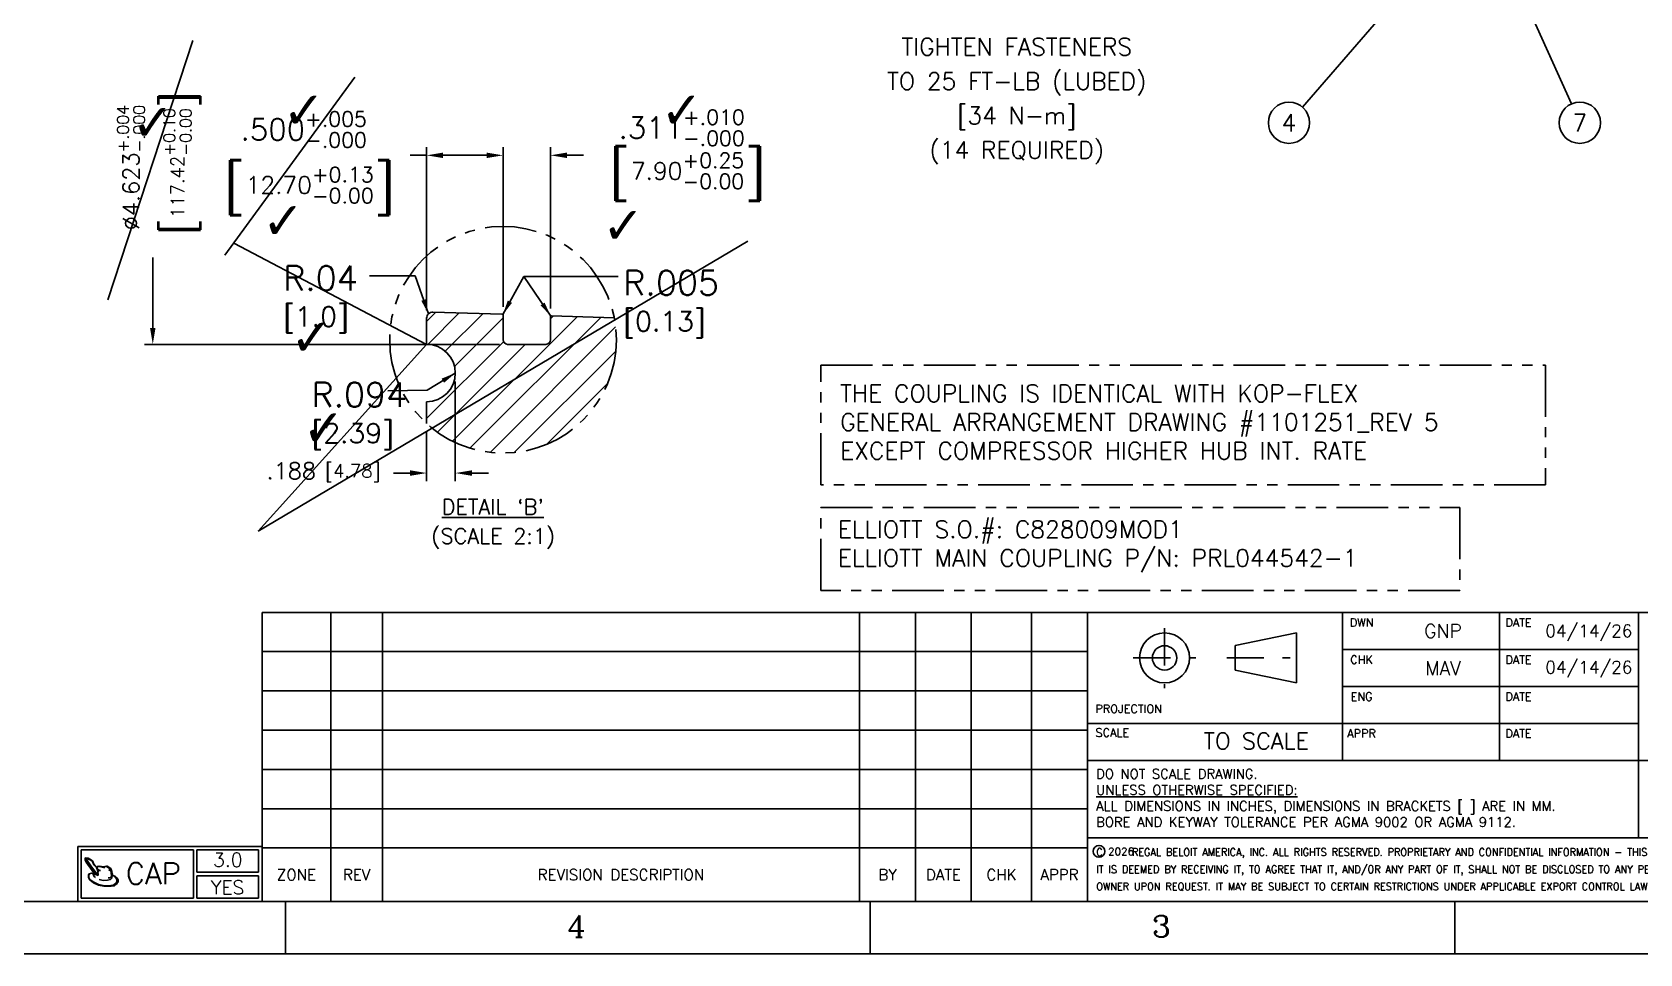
# Model space of a CAD drawing. Header units: inches. Extents: x 0 to 61.2, y 0 to 39.6.
# Drawn here: x 27.29 to 48.32, y 0 to 12.06 of the extents above; entities that cross this region are included whole.
import ezdxf
from ezdxf.enums import TextEntityAlignment as Align

# ---------------------------------------------------------------- set-up
doc = ezdxf.new("R2010")
doc.units = ezdxf.units.IN
doc.header["$LTSCALE"] = 0.54
doc.header["$MEASUREMENT"] = 0
doc.linetypes.add('DASHDOT', pattern=[1, 0.5, -0.25, 0, -0.25])
doc.linetypes.add('PHANTOM', pattern=[2.5, 1.25, -0.25, 0.25, -0.25, 0.25, -0.25])
for name, color, linetype in [('BORDER', 5, 'Continuous'), ('DIM', 1, 'Continuous'), ('DIM_QC_PASS', 3, 'Continuous'), ('OBJ', 2, 'Continuous'), ('PHAN', 30, 'PHANTOM'), ('TEXT', 2, 'Continuous'), ('XHATCH', 3, 'Continuous')]:
    doc.layers.add(name, color=color, linetype=linetype)
doc.styles.add('ROMANC', font='romanc', dxfattribs={"height": 0.1563})
doc.styles.add('ROMANS', font='romans')
doc.styles.get("Standard").update_dxf_attribs({"font": 'romans.shx'})
doc.dimstyles.get("Standard").update_dxf_attribs({"dimtxt": 0.156, "dimasz": 0.156, "dimexe": 0.0625, "dimexo": 0.0625, "dimgap": 0.09, "dimtad": 0, "dimdec": 3, "dimzin": 4, "dimdsep": 46, "dimtxsty": 'ROMANS', "dimcen": 0, "dimclrd": 1, "dimclre": 1, "dimclrt": 2, "dimazin": 1, "dimtfac": 0.8, "dimtdec": 3, "dimtofl": 0, "dimtmove": 0, "dimatfit": 3, "dimfxl": 1, "dimtolj": 1, "dimtzin": 4, "dimlwd": -1, "dimlwe": -1, "dimarcsym": 0})
doc.dimstyles.new('Standard$0', dxfattribs={"dimtxt": 0.156, "dimasz": 0.156, "dimexe": 0.0625, "dimexo": 0.0625, "dimgap": 0.09, "dimtad": 0, "dimdec": 3, "dimzin": 4, "dimdsep": 46, "dimtxsty": 'ROMANS', "dimcen": 0, "dimclrd": 1, "dimclre": 1, "dimclrt": 2, "dimazin": 1, "dimtfac": 0.8, "dimtdec": 3, "dimtofl": 0, "dimtmove": 0, "dimatfit": 3, "dimfxl": 1, "dimtolj": 1, "dimtzin": 4, "dimlwd": -1, "dimlwe": -1, "dimarcsym": 0})
pattern_1 = [(45, (-3.4163733, -2.86814895), (-0.00063393222, 0.00063393222), [])]
pattern_2 = [(45, (0, -0.6181738), (-0.0006339322, 0.0006339322), [])]

# ---------------------------------------------------------------- blocks, each defined once
blk = doc.blocks.new('KF')
at = {"layer": 'BORDER', "color": 5, "linetype": 'Continuous', "extrusion": (0, 1, 0)}
for p, q in [((16.83, 2.482), (30.558, 2.482)), ((16.83, 0.38), (16.83, 2.482)), ((17.33, 0.38), (17.33, 2.482)), ((17.705, 0.38), (17.705, 2.482)), ((21.174, 0.38), (21.174, 2.482)), ((21.58, 0.38), (21.58, 2.482)), ((21.986, 0.38), (21.986, 2.482)), ((22.424, 0.38), (22.424, 2.482)), ((22.83, 0.38), (22.83, 2.482)), ((24.684, 2.482), (24.684, 1.405)), ((25.825, 2.482), (25.825, 1.405)), ((26.835, 2.482), (26.835, 0.844)), ((16.83, 2.197), (22.83, 2.197)), ((16.83, 1.911), (22.83, 1.911)), ((16.83, 1.626), (22.83, 1.626)), ((16.83, 1.341), (22.83, 1.341)), ((16.83, 1.055), (22.83, 1.055)), ((16.83, 0.77), (22.83, 0.77)), ((17, 0), (17, 0.38)), ((21.25, 0), (21.25, 0.38)), ((25.5, 0), (25.5, 0.38)), ((34, 0), (0, 0))]:
    blk.add_line(p, q, dxfattribs=at)
at = {"layer": 'BORDER', "color": 4, "linetype": 'DASHDOT', "extrusion": (0, 1, 0)}
for p, q in [((23.391, 2.366), (23.391, 1.932)), ((23.163, 2.151), (23.619, 2.151)), ((23.843, 2.151), (24.422, 2.151))]:
    blk.add_line(p, q, dxfattribs=at)
at = {"layer": 'BORDER', "color": 4, "linetype": 'Continuous', "extrusion": (0, 1, 0)}
for p, q in [((23.903, 2.24), (24.351, 2.333)), ((23.903, 2.063), (23.903, 2.24)), ((24.351, 1.969), (24.351, 2.333)), ((23.903, 2.063), (24.351, 1.969))]:
    blk.add_line(p, q, dxfattribs=at)
at = {"layer": 'BORDER', "color": 5}
for p, q in [((24.684, 2.212), (26.835, 2.212)), ((25.825, 1.942), (24.684, 1.942)), ((25.825, 1.942), (26.835, 1.942)), ((22.83, 1.675), (24.684, 1.675)), ((26.835, 1.675), (24.684, 1.675)), ((26.835, 1.405), (22.83, 1.405)), ((26.835, 1.405), (28.383, 1.405))]:
    blk.add_line(p, q, dxfattribs=at)
at = {"layer": 'BORDER', "color": 5, "linetype": 'Continuous'}
blk.add_line((22.83, 0.844), (29.71, 0.844), dxfattribs=at)
at = {"layer": 'BORDER'}
blk.add_line((0.38, 0.38), (33.62, 0.38), dxfattribs=at)
at = {"layer": 'BORDER', "color": 4, "linetype": 'Continuous'}
for centre, radius in [((23.391, 2.151), 0.182), ((23.391, 2.151), 0.0885), ((22.914, 0.745), 0.0427)]:
    blk.add_circle(centre, radius, dxfattribs=at)
at = {"color": 2, "style": 'ROMANS'}
blk.add_attdef('CUSTOMER', text='', height=0.225, dxfattribs=at).set_placement((28.347, 3.948), align=Align.MIDDLE_LEFT)
for tag, height, p in [('SCALE', 0.12, (24.058, 1.547)), ('CPLG', 0.156, (31.665, 1.5)), ('DWG_NO', 0.225, (31.392, 1.063))]:
    blk.add_attdef(tag, text='', height=height, dxfattribs=at).set_placement(p, align=Align.MIDDLE)
for tag, height, p in [('R', 0.125, (33.34, 1.011)), ('PG', 0.1, (32.66, 0.988)), ('OF', 0.1, (32.979, 0.988))]:
    blk.add_attdef(tag, text='', height=height, dxfattribs=at).set_placement(p, align=Align.MIDDLE_CENTER)
blk.add_attdef('COPY_YEAR', (22.98, 0.716), '', height=0.055, dxfattribs=at)
at = {"layer": 'BORDER', "color": 4, "style": 'ROMANS'}
for s, p in [('DWN', (24.823, 2.378)), ('DATE', (25.964, 2.378)), ('CHK', (24.823, 2.108)), ('DATE', (25.964, 2.108)), ('ENG', (24.823, 1.84)), ('DATE', (25.964, 1.84)), ('APPR', (24.823, 1.572)), ('DATE', (25.964, 1.572))]:
    blk.add_text(s, height=0.06, dxfattribs=at).set_placement(p, align=Align.CENTER)
for s, p in [('PROJECTION', (22.888, 1.751)), ('SCALE', (22.889, 1.578))]:
    blk.add_text(s, height=0.06, dxfattribs=at).set_placement(p)
at = {"layer": 'BORDER', "color": 4, "linetype": 'Continuous', "style": 'ROMANS'}
for s, p in [('ZONE', (17.08, 0.575)), ('REV', (17.517, 0.575)), ('REVISION DESCRIPTION', (19.439, 0.575)), ('BY', (21.377, 0.575)), ('DATE', (21.783, 0.575)), ('CHK', (22.205, 0.575)), ('APPR', (22.627, 0.575))]:
    blk.add_text(s, height=0.08, dxfattribs=at).set_placement(p, align=Align.MIDDLE_CENTER)
at = {"layer": 'BORDER', "color": 2, "linetype": 'Continuous', "style": 'ROMANC'}
for s, p in [('4', (19.05, 0.122)), ('3', (23.3, 0.122))]:
    blk.add_text(s, height=0.156, dxfattribs=at).set_placement(p)
at = {"layer": 'BORDER', "color": 4, "insert": (22.894, 1.343), "char_height": 0.07, "width": 4.72474, "attachment_point": 1, "style": 'ROMANS'}
blk.add_mtext('DO NOT SCALE DRAWING. \\P{\\LUNLESS OTHERWISE SPECIFIED:\\P}ALL DIMENSIONS IN INCHES, DIMENSIONS IN BRACKETS [ ] ARE IN MM.\\PBORE AND KEYWAY TOLERANCE PER AGMA 9002 OR AGMA 9112.', dxfattribs=at)
at = {"layer": 'BORDER', "insert": (22.894, 0.612), "char_height": 0.055, "width": 10.44882, "attachment_point": 4, "line_spacing_factor": 1.3636, "style": 'ROMANS'}
blk.add_mtext('{\\W0.94;\\C4;C      REGAL BELOIT AMERICA, INC. ALL RIGHTS RESERVED. PROPRIETARY AND CONFIDENTIAL INFORMATION - THIS DOCUMENT IS THE PROPERTY OF REGAL BELOIT AMERICA, INC. (\\fArial|b0|i0|c0|p34;“\\Fromans|c0;OWNER\\fArial|b0|i0|c0|p34;”\\Fromans|c0;) AND CONTAINS OWNER\\fArial|b0|i0|c0|p34;’\\Fromans|c0;S PROPRIETARY INFORMATION. ANY PERSON, CORPORATION, OR OTHER FIRM RECEIVING IT IS DEEMED BY RECEIVING IT, TO AGREE THAT IT, AND/OR ANY PART OF IT, SHALL NOT BE DISCLOSED TO ANY PERSON, CORPORATION OR OTHER ENTITY, DUPLICATED, AND/OR USED, EXCEPT AS EXPRESSLY APPROVED IN WRITING IN ADVANCE BY OWNER. THIS DOCUMENT SHALL BE RETURNED TO OWNER UPON REQUEST. IT MAY BE SUBJECT TO CERTAIN RESTRICTIONS UNDER APPLICABLE EXPORT CONTROL LAWS AND REGULATIONS. }', dxfattribs=at)
at = {"layer": 'BORDER', "style": 'ROMANS', "flags": 1}
for tag, p in [('REMARK', (34.127, 2.157)), ('DRVN_EQP', (34.127, 1.722)), ('DRVN_BR', (34.126, 1.266)), ('FEA1', (34.126, 1.061)), ('FEA2', (34.125, 0.875)), ('CP', (34.125, 0.7))]:
    blk.add_attdef(tag, p, '', height=0.1, dxfattribs=at)
for tag, p in [('DRV_EQP', (34.129, 1.973)), ('DRV_BR', (34.127, 1.517))]:
    blk.add_attdef(tag, text='', height=0.1, dxfattribs=at).set_placement(p, align=Align.MIDDLE_LEFT)
blk = doc.blocks.new('CAP')
at = {"layer": 'OBJ'}
h = blk.add_hatch(dxfattribs=at)
h.set_pattern_fill('ANSI31', color=5, scale=0.007172, style=0)
h.set_pattern_definition(pattern_2)
h.paths.add_polyline_path([(0.118, 0.272), (0.11, 0.29), (0.11, 0.288), (0.118, 0.268), (0.129, 0.254), (0.136, 0.247), (0.142, 0.252), (0.141, 0.253), (0.137, 0.249), (0.129, 0.257)])
h = blk.add_hatch(dxfattribs=at)
h.set_pattern_fill('ANSI31', color=5, scale=0.007172, style=0)
h.set_pattern_definition(pattern_1)
h.paths.add_polyline_path([(0.138, 0.249), (0.136, 0.247), (0.149, 0.217)])
h = blk.add_hatch(dxfattribs=at)
h.set_pattern_fill('ANSI31', color=1, scale=0.007172, style=0)
h.set_pattern_definition(pattern_2)
h.paths.add_polyline_path([(0.213, 0.258), (0.189, 0.254), (0.191, 0.252), (0.208, 0.255), (0.235, 0.238), (0.242, 0.217), (0.244, 0.204), (0.249, 0.187), (0.255, 0.186), (0.251, 0.204), (0.248, 0.218), (0.241, 0.24)])
h.paths.add_polyline_path([(0.191, 0.252), (0.189, 0.254), (0.185, 0.253), (0.17, 0.255), (0.166, 0.252), (0.182, 0.25)])
h.paths.add_polyline_path([(0.17, 0.255), (0.159, 0.257), (0.144, 0.255), (0.141, 0.253), (0.142, 0.252), (0.143, 0.253), (0.157, 0.254), (0.166, 0.252)])
h = blk.add_hatch(dxfattribs=at)
h.set_pattern_fill('ANSI31', color=1, scale=0.007172, style=0)
h.set_pattern_definition(pattern_1)
h.paths.add_polyline_path([(0.151, 0.225), (0.165, 0.225), (0.156, 0.227), (0.142, 0.237), (0.145, 0.228)])
h = blk.add_hatch(dxfattribs=at)
h.set_pattern_fill('ANSI31', color=1, scale=0.007172, style=0)
h.set_pattern_definition(pattern_1)
h.paths.add_polyline_path([(0.232, 0.24), (0.228, 0.242), (0.23, 0.231), (0.228, 0.223), (0.232, 0.231)])
h = blk.add_hatch(dxfattribs=at)
h.set_pattern_fill('ANSI31', color=1, scale=0.007172, style=0)
h.set_pattern_definition(pattern_1)
h.paths.add_polyline_path([(0.089, 0.161), (0.08, 0.176), (0.08, 0.195), (0.086, 0.201), (0.096, 0.205), (0.11, 0.207), (0.118, 0.209), (0.118, 0.209), (0.109, 0.207), (0.094, 0.205), (0.084, 0.201), (0.078, 0.194), (0.078, 0.174), (0.087, 0.159), (0.115, 0.137), (0.152, 0.12), (0.189, 0.112), (0.239, 0.111), (0.266, 0.115), (0.285, 0.131), (0.293, 0.141), (0.293, 0.159), (0.285, 0.172), (0.272, 0.185), (0.265, 0.185), (0.276, 0.173), (0.284, 0.161), (0.284, 0.144), (0.276, 0.134), (0.259, 0.12), (0.233, 0.115), (0.186, 0.117), (0.15, 0.124), (0.116, 0.14)])
h = blk.add_hatch(dxfattribs=at)
h.set_pattern_fill('ANSI31', color=5, scale=0.007172, style=0)
h.set_pattern_definition(pattern_1)
h.paths.add_polyline_path([(0.118, 0.209), (0.116, 0.209), (0.131, 0.197)])
at = {"layer": 'BORDER'}
for p, q in [((0, 0.4), (1.34, 0.4)), ((0, 0.4), (0, 0)), ((0.025, 0.375), (0.025, 0.025)), ((0.025, 0.375), (0.842, 0.375)), ((0.842, 0.375), (0.842, 0.025)), ((0.867, 0.375), (0.867, 0.213)), ((0.867, 0.375), (1.315, 0.375)), ((1.315, 0.375), (1.315, 0.213)), ((1.34, 0.4), (1.34, 0)), ((1.315, 0.213), (0.867, 0.213)), ((1.315, 0.187), (0.867, 0.187)), ((0.867, 0.187), (0.867, 0.025)), ((1.315, 0.187), (1.315, 0.025)), ((0, 0), (1.34, 0)), ((0.025, 0.025), (0.842, 0.025)), ((0.867, 0.025), (1.315, 0.025))]:
    blk.add_line(p, q, dxfattribs=at)
at = {"layer": 'OBJ', "color": 5}
for p, q in [((0.054, 0.318), (0.075, 0.315)), ((0.054, 0.307), (0.054, 0.318)), ((0.054, 0.301), (0.054, 0.307)), ((0.059, 0.291), (0.054, 0.301)), ((0.058, 0.312), (0.099, 0.252)), ((0.058, 0.312), (0.078, 0.309)), ((0.058, 0.302), (0.058, 0.312)), ((0.058, 0.296), (0.058, 0.302)), ((0.062, 0.286), (0.058, 0.296)), ((0.118, 0.209), (0.059, 0.291)), ((0.118, 0.209), (0.062, 0.286)), ((0.075, 0.315), (0.094, 0.306)), ((0.078, 0.309), (0.096, 0.301)), ((0.094, 0.306), (0.107, 0.297)), ((0.096, 0.301), (0.108, 0.292)), ((0.099, 0.252), (0.149, 0.189)), ((0.107, 0.297), (0.118, 0.272)), ((0.108, 0.292), (0.118, 0.268)), ((0.118, 0.272), (0.129, 0.257)), ((0.118, 0.268), (0.129, 0.254)), ((0.129, 0.257), (0.137, 0.249)), ((0.129, 0.254), (0.136, 0.247)), ((0.136, 0.247), (0.149, 0.217)), ((0.149, 0.217), (0.138, 0.249)), ((0.131, 0.197), (0.116, 0.209)), ((0.118, 0.209), (0.131, 0.197)), ((0.131, 0.197), (0.149, 0.189)), ((0.149, 0.189), (0.146, 0.22))]:
    blk.add_line(p, q, dxfattribs=at)
at = {"layer": 'OBJ', "color": 1}
for p, q in [((0.136, 0.247), (0.143, 0.253)), ((0.137, 0.249), (0.144, 0.255)), ((0.142, 0.237), (0.156, 0.227)), ((0.143, 0.253), (0.157, 0.254)), ((0.144, 0.255), (0.159, 0.257)), ((0.157, 0.254), (0.182, 0.25)), ((0.159, 0.257), (0.185, 0.253)), ((0.18, 0.251), (0.198, 0.245)), ((0.182, 0.25), (0.208, 0.255)), ((0.185, 0.253), (0.213, 0.258)), ((0.208, 0.255), (0.235, 0.238)), ((0.213, 0.258), (0.241, 0.24)), ((0.228, 0.245), (0.23, 0.231)), ((0.232, 0.231), (0.232, 0.241)), ((0.235, 0.238), (0.242, 0.217)), ((0.241, 0.24), (0.248, 0.218)), ((0.078, 0.194), (0.084, 0.201)), ((0.078, 0.174), (0.078, 0.194)), ((0.087, 0.159), (0.078, 0.174)), ((0.08, 0.195), (0.086, 0.201)), ((0.08, 0.176), (0.08, 0.195)), ((0.089, 0.161), (0.08, 0.176)), ((0.084, 0.201), (0.094, 0.205)), ((0.086, 0.201), (0.096, 0.205)), ((0.115, 0.137), (0.087, 0.159)), ((0.116, 0.14), (0.089, 0.161)), ((0.094, 0.205), (0.109, 0.207)), ((0.096, 0.205), (0.11, 0.207)), ((0.109, 0.207), (0.118, 0.209)), ((0.11, 0.207), (0.118, 0.209)), ((0.116, 0.209), (0.113, 0.204)), ((0.113, 0.204), (0.113, 0.198)), ((0.113, 0.198), (0.117, 0.188)), ((0.152, 0.12), (0.115, 0.137)), ((0.15, 0.124), (0.116, 0.14)), ((0.117, 0.188), (0.123, 0.18)), ((0.123, 0.18), (0.13, 0.174)), ((0.151, 0.225), (0.144, 0.229)), ((0.186, 0.117), (0.15, 0.124)), ((0.165, 0.225), (0.151, 0.225)), ((0.189, 0.112), (0.152, 0.12)), ((0.156, 0.227), (0.165, 0.225)), ((0.186, 0.152), (0.156, 0.16)), ((0.216, 0.155), (0.186, 0.152)), ((0.238, 0.16), (0.216, 0.155)), ((0.234, 0.173), (0.222, 0.172)), ((0.228, 0.223), (0.232, 0.231)), ((0.23, 0.231), (0.228, 0.223)), ((0.259, 0.12), (0.233, 0.115)), ((0.241, 0.175), (0.234, 0.173)), ((0.244, 0.166), (0.238, 0.16)), ((0.244, 0.18), (0.241, 0.175)), ((0.242, 0.217), (0.244, 0.204)), ((0.244, 0.204), (0.249, 0.187)), ((0.247, 0.194), (0.244, 0.18)), ((0.249, 0.17), (0.244, 0.166)), ((0.248, 0.218), (0.251, 0.204)), ((0.249, 0.187), (0.264, 0.186)), ((0.249, 0.187), (0.249, 0.18)), ((0.249, 0.18), (0.249, 0.17)), ((0.251, 0.204), (0.255, 0.186)), ((0.255, 0.186), (0.272, 0.185)), ((0.276, 0.134), (0.259, 0.12)), ((0.264, 0.186), (0.276, 0.173)), ((0.285, 0.131), (0.266, 0.115)), ((0.272, 0.185), (0.285, 0.172)), ((0.276, 0.173), (0.284, 0.161)), ((0.284, 0.144), (0.276, 0.134)), ((0.284, 0.161), (0.284, 0.144)), ((0.285, 0.172), (0.293, 0.159)), ((0.293, 0.141), (0.285, 0.131)), ((0.293, 0.159), (0.293, 0.141)), ((0.233, 0.115), (0.186, 0.117)), ((0.239, 0.111), (0.189, 0.112)), ((0.266, 0.115), (0.239, 0.111))]:
    blk.add_line(p, q, dxfattribs=at)
at = {"layer": 'OBJ'}
blk.add_text('CAP', height=0.156, dxfattribs=at).set_placement((0.349, 0.126))
for tag, p in [('CAPREV', (1.091, 0.253)), ('CAPPURE', (1.089, 0.053))]:
    blk.add_attdef(tag, text='', height=0.1, dxfattribs=at).set_placement(p, align=Align.CENTER)
blk = doc.blocks.new('REVDG')
at = {"layer": 'OBJ', "style": 'ROMANS'}
for tag, p in [('L6BY', (21.377, 2.339)), ('L6CK', (22.205, 2.339)), ('L6EG1', (22.627, 2.339)), ('L5BY', (21.377, 2.054)), ('L5CK', (22.205, 2.054)), ('L5EG1', (22.627, 2.054)), ('L4BY', (21.377, 1.769)), ('L4CK', (22.205, 1.769)), ('L4EG1', (22.627, 1.769)), ('L3BY', (21.377, 1.483)), ('L3CK', (22.205, 1.483)), ('L3EG1', (22.627, 1.483)), ('L2BY', (21.377, 1.198)), ('L2CK', (22.205, 1.198)), ('L2EG1', (22.627, 1.198)), ('L1BY', (21.377, 0.913)), ('L1CK', (22.205, 0.913)), ('L1EG1', (22.627, 0.913))]:
    blk.add_attdef(tag, text='', height=0.1, dxfattribs=at).set_placement(p, align=Align.MIDDLE)
at = {"layer": 'OBJ', "color": 1, "style": 'ROMANS', "width": 0.75}
for tag, p in [('L6DT', (21.783, 2.339)), ('L5DT', (21.783, 2.054)), ('L4DT', (21.783, 1.769)), ('L3DT', (21.783, 1.483)), ('L2DT', (21.783, 1.198)), ('L1DT', (21.783, 0.913))]:
    blk.add_attdef(tag, text='', height=0.06, dxfattribs=at).set_placement(p, align=Align.MIDDLE)
at = {"layer": 'TEXT', "style": 'ROMANS'}
for tag, height, p in [('REV6', 0.1, (17.517, 2.339)), ('DRAWN', 0.1, (25.415, 2.347)), ('DATE', 0.09, (26.475, 2.341)), ('REV5', 0.1, (17.517, 2.054)), ('CHECKED', 0.1, (25.415, 2.076)), ('DATE', 0.09, (26.475, 2.076)), ('REV4', 0.1, (17.517, 1.769)), ('ENG', 0.1, (25.415, 1.806)), ('DATE', 0.09, (26.475, 1.806)), ('REV3', 0.1, (17.517, 1.483)), ('M.ENG', 0.1, (25.415, 1.54)), ('DATE', 0.09, (26.475, 1.54)), ('REV2', 0.1, (17.517, 1.198)), ('REV1', 0.1, (17.517, 0.913))]:
    blk.add_attdef(tag, text='', height=height, dxfattribs=at).set_placement(p, align=Align.MIDDLE)
for tag, p in [('REVISION6', (17.775, 2.339)), ('REVISION5', (17.775, 2.054)), ('REVISION4', (17.775, 1.769)), ('REVISION3', (17.775, 1.483)), ('REVISION2', (17.775, 1.198)), ('REVISION1', (17.775, 0.913))]:
    blk.add_attdef(tag, text='', height=0.1, dxfattribs=at).set_placement(p, align=Align.MIDDLE_LEFT)
blk = doc.blocks.new('*D66')
at = {"layer": 'Defpoints', "color": 0, "transparency": 16777216}
for p in [(34.069, 10.447), (33.447, 8.357), (34.069, 8.337)]:
    blk.add_point(p, dxfattribs=at)
at = {"layer": 'DIM', "color": 1, "transparency": 16777216}
for p, q in [((33.447, 8.465), (33.447, 10.555)), ((34.069, 8.445), (34.069, 10.555)), ((33.231, 10.447), (33.015, 10.447)), ((34.285, 10.447), (34.501, 10.447))]:
    blk.add_line(p, q, dxfattribs=at)
for points in [[(33.231, 10.483), (33.231, 10.411), (33.447, 10.447)], [(34.285, 10.483), (34.285, 10.411), (34.069, 10.447)]]:
    blk.add_solid(points, dxfattribs=at)
at = {"layer": 'DIM', "color": 2, "transparency": 16777216, "insert": (35.785, 10.447), "char_height": 0.2808, "attachment_point": 5, "style": 'ROMANS'}
blk.add_mtext('\\A1;.311{\\H0.19656;\\S+.010^ -.000;}\\P\\H0.8x; {\\o\\l\\H0.471744;[}7.90{\\H0.19656;\\S+0.25^ -0.00;}{\\o\\l\\H0.471744;]}', dxfattribs=at)
blk = doc.blocks.new('*D67')
at = {"layer": 'Defpoints', "color": 0, "transparency": 16777216}
for p in [(32.447, 10.447), (32.447, 8.315), (33.447, 8.357)]:
    blk.add_point(p, dxfattribs=at)
at = {"layer": 'DIM', "color": 1, "transparency": 16777216}
for p, q in [((32.447, 8.423), (32.447, 10.555)), ((33.447, 8.465), (33.447, 10.555)), ((32.447, 10.447), (32.231, 10.447)), ((33.231, 10.447), (32.663, 10.447))]:
    blk.add_line(p, q, dxfattribs=at)
for points in [[(32.663, 10.483), (32.663, 10.411), (32.447, 10.447)], [(33.231, 10.483), (33.231, 10.411), (33.447, 10.447)]]:
    blk.add_solid(points, dxfattribs=at)
at = {"layer": 'DIM', "color": 2, "transparency": 16777216, "char_height": 0.2808, "attachment_point": 5, "style": 'ROMANS'}
for s, insert in [('\\A1;.500{\\H0.19656;\\S+.005^ -.000;}', (30.84, 10.784)), ('\\A1;\\H0.8x; {\\o\\l\\H0.471744;[}12.70{\\H0.19656;\\S+0.13^ -0.00;}{\\o\\l\\H0.471744;]}', (30.84, 9.979))]:
    blk.add_mtext(s, dxfattribs=dict(at, insert=insert))
blk = doc.blocks.new('*D68')
at = {"layer": 'Defpoints', "color": 0, "transparency": 16777216}
for p in [(32.823, 7.598), (32.447, 6.939), (32.823, 6.29)]:
    blk.add_point(p, dxfattribs=at)
at = {"layer": 'DIM', "color": 1, "transparency": 16777216}
for p, q in [((32.823, 7.49), (32.823, 6.182)), ((32.447, 6.831), (32.447, 6.182)), ((32.231, 6.29), (32.015, 6.29)), ((33.039, 6.29), (33.255, 6.29))]:
    blk.add_line(p, q, dxfattribs=at)
for points in [[(32.231, 6.326), (32.231, 6.254), (32.447, 6.29)], [(33.039, 6.326), (33.039, 6.254), (32.823, 6.29)]]:
    blk.add_solid(points, dxfattribs=at)
at = {"layer": 'DIM', "color": 2, "transparency": 16777216, "insert": (31.098, 6.29), "char_height": 0.216, "attachment_point": 5, "style": 'ROMANS'}
blk.add_mtext('\\A1;.188\\H0.8x; [4.78]', dxfattribs=at)
blk = doc.blocks.new('*D69')
at = {"layer": 'Defpoints', "color": 0, "transparency": 16777216}
for p in [(33.507, 12.597), (28.864, 7.974), (33.507, 7.974)]:
    blk.add_point(p, dxfattribs=at)
at = {"layer": 'DIM', "color": 1, "transparency": 16777216}
for p, q in [((28.864, 8.19), (28.864, 9.109)), ((33.399, 7.974), (28.756, 7.974))]:
    blk.add_line(p, q, dxfattribs=at)
blk.add_solid([(28.828, 8.19), (28.9, 8.19), (28.864, 7.974)], dxfattribs=at)
at = {"layer": 'DIM', "color": 2, "transparency": 16777216, "char_height": 0.216, "attachment_point": 5, "rotation": 90, "style": 'ROMANS'}
for s, insert in [('\\A1;\\H0.8x; {\\o\\l\\H0.36288;[}117.42{\\H0.1512;\\S+0.10^ -0.00;}{\\o\\l\\H0.36288;]}', (29.248, 10.286)), ('\\A1;%%c4.623{\\H0.1512;\\S+.004^ -.000;}', (28.58, 10.286))]:
    blk.add_mtext(s, dxfattribs=dict(at, insert=insert))

msp = doc.modelspace()

# ---------------------------------------------------------------- hatches: boundary and pattern name
at = {"layer": 'XHATCH'}
h = msp.add_hatch(dxfattribs=at)
h.set_pattern_fill('ANSI31', color=256, scale=1.8)
h.set_pattern_definition([(45, (-41.25014, -16.10138), (-0.159099, 0.159099), [])])
h.paths.add_polyline_path([(34.92982, 8.03413, 0.0486938), (34.90182, 8.32091), (34.07924, 8.34662, 0.42339338), (34.06893, 8.33662), (34.06893, 8.03413, -0.41421356), (34.00893, 7.97413), (33.50693, 7.97413, -0.41421356), (33.44693, 8.03413), (33.44693, 8.35668, 0.40509295), (33.43724, 8.36668), (32.52943, 8.39505, 0.42339338), (32.44693, 8.31509), (32.44693, 7.97413, -1), (32.44693, 7.22213), (32.44693, 6.93915, 0.65191829)])

# ---------------------------------------------------------------- linework, layer by layer
at = {"layer": 'DIM'}
for p, q in [((46.64086, 12.86641), (47.42669, 11.11945)), ((45.28436, 12.66641), (43.90816, 11.07731))]:
    msp.add_line(p, q, dxfattribs=at)
for centre in [(43.7314, 10.87321), (47.53746, 10.87321)]:
    msp.add_circle(centre, 0.27, dxfattribs=at)
at = {"layer": 'OBJ'}
for p, q in [((32.44693, 8.31509), (32.44693, 7.97413)), ((32.52943, 8.39505), (33.43724, 8.36668)), ((33.44693, 8.03413), (33.44693, 8.35668)), ((34.06893, 8.03413), (34.06893, 8.33662)), ((34.07924, 8.34662), (34.90182, 8.32091)), ((33.50693, 7.97413), (34.00893, 7.97413)), ((32.44693, 7.22213), (32.44693, 6.93915))]:
    msp.add_line(p, q, dxfattribs=at)
for centre, radius, start, end in [((32.52693, 8.31509), 0.08, 88.210089, 180), ((33.43693, 8.35668), 0.01, 0, 88.210089), ((34.07893, 8.33662), 0.01, 88.210089, 180), ((33.50693, 8.03413), 0.06, 180, 270), ((34.00893, 8.03413), 0.06, 270, 0), ((32.44693, 7.59813), 0.376, 270, 90)]:
    msp.add_arc(centre, radius, start, end, dxfattribs=at)
at = {"layer": 'PHAN'}
for points in [[(37.60475, 7.70254), (47.08993, 7.70254), (47.08993, 6.13499), (37.60475, 6.13499)], [(37.60475, 5.83934), (45.96559, 5.83934), (45.96559, 4.75377), (37.60475, 4.75377)]]:
    msp.add_lwpolyline(points, close=True, dxfattribs=at)
msp.add_circle((33.44693, 8.03413), 1.48289, dxfattribs=at)
at = {"layer": 'XHATCH'}
for p, q in [((28.27699, 8.55802), (29.39032, 11.94889)), ((29.80796, 9.14074), (31.50639, 11.47089)), ((29.92271, 9.29817), (32.44693, 7.97413)), ((30.24171, 5.53125), (36.6505, 9.32475)), ((32.44693, 7.97413), (30.24171, 5.53125))]:
    msp.add_line(p, q, dxfattribs=at)

# ---------------------------------------------------------------- block references
at = {"layer": 'BORDER'}
ref = msp.add_blockref('KF', (0, 0), dxfattribs=dict(at, xscale=1.8, yscale=1.8, zscale=1.8))
ref.add_attrib('SCALE', 'TO SCALE', dxfattribs={"layer": '0', "color": 2, "height": 0.216, "style": 'ROMANS'}).set_placement((43.30466, 2.78442), align=Align.MIDDLE)
ref.add_attrib('COPY_YEAR', '2026', (41.36459, 1.28915), dxfattribs={"layer": '0', "color": 2, "height": 0.099, "style": 'ROMANS'})
at = {"layer": 'BORDER', "xscale": 1.8, "yscale": 1.8, "zscale": 1.8}
msp.add_blockref('CAP', (27.882, 0.684), dxfattribs=at).add_auto_attribs({'CAPREV': '3.0', 'CAPPURE': 'YES'})
at = {"layer": 'TEXT'}
ref = msp.add_blockref('REVDG', (0, 0), dxfattribs=dict(at, xscale=1.8, yscale=1.8, zscale=1.8))
ref.add_attrib('DRAWN', 'GNP', dxfattribs={"height": 0.18, "style": 'ROMANS'}).set_placement((45.74678, 4.22445), align=Align.MIDDLE)
ref.add_attrib('DRAWN DATE:', '04/14/26', dxfattribs={"height": 0.162, "style": 'ROMANS'}).set_placement((47.65478, 4.21341), align=Align.MIDDLE)
ref.add_attrib('CHECKED', 'MAV', dxfattribs={"height": 0.18, "style": 'ROMANS'}).set_placement((45.74678, 3.73766), align=Align.MIDDLE)
ref.add_attrib('CHECK DATE:', '04/14/26', dxfattribs={"height": 0.162, "style": 'ROMANS'}).set_placement((47.65478, 3.73766), align=Align.MIDDLE)

# ---------------------------------------------------------------- texts
at = {"layer": 'DIM', "color": 2, "char_height": 0.2808, "attachment_point": 1, "style": 'ROMANS'}
for s, heights, insert in [('{\\H1.14286x;R.04} {\\H0.91429x;[1.0]}', [1.2262], (30.57018, 9.00079)), ('{\\H1.14286x;R.005}\\P{\\H0.91429x;[0.13]}', [0], (35.02059, 8.93828)), ('{\\H1.14286x;R.094} {\\H0.91429x;[2.39]}', [0], (30.94065, 7.47539))]:
    msp.add_mtext_dynamic_manual_height_columns(s, width=0.7041007, gutter_width=0.875, heights=heights, dxfattribs=dict(at, insert=insert))
at = {"layer": 'DIM_QC_PASS', "color": 3, "char_height": 0.5, "width": 9.2, "attachment_point": 8}
for insert in [(30.84034, 10.79658), (35.78454, 10.79658), (28.86396, 10.63563), (30.57018, 9.35079), (30.57018, 9.35079), (35.02059, 9.28828), (35.02059, 9.28828), (30.94065, 7.82539), (30.94065, 7.82539), (31.09847, 6.63966)]:
    msp.add_mtext('{\\fArial|b1|i0;✓}', dxfattribs=dict(at, insert=insert))
at = {"layer": 'TEXT', "style": 'ROMANS'}
for s, p in [('TIGHTEN FASTENERS', (40.16968, 11.86703)), ('TO 25 FT-LB (LUBED)', (40.16968, 11.41703)), ('[34 N-m]', (40.16968, 10.96703)), ('4', (43.7314, 10.87321)), ('7', (47.53746, 10.87321)), ('(14 REQUIRED)', (40.16968, 10.51703))]:
    msp.add_text(s, height=0.225, dxfattribs=at).set_placement(p, align=Align.MIDDLE_CENTER)
for s, p in [("%%UDETAIL `B'", (32.64542, 5.8472)), ('(SCALE 2:1)', (32.5091, 5.46623))]:
    msp.add_text(s, height=0.2, dxfattribs=at).set_placement(p, align=Align.MIDDLE_LEFT)
at = {"layer": 'TEXT', "char_height": 0.225, "attachment_point": 1, "style": 'ROMANS'}
for s, insert in [('THE COUPLING IS IDENTICAL WITH KOP-FLEX\\PGENERAL ARRANGEMENT DRAWING #1101251_REV 5\\PEXCEPT COMPRESSOR HIGHER HUB INT. RATE', (37.85896, 7.4446)), ('ELLIOTT S.O.#: C828009MOD1\\PELLIOTT MAIN COUPLING P/N: PRL044542-1', (37.83001, 5.66673))]:
    msp.add_mtext(s, dxfattribs=dict(at, insert=insert))

# ---------------------------------------------------------------- dimensions: what is measured, and where the dimension line sits
at = {"layer": 'DIM'}
dim = msp.add_linear_dim(base=(28.86396, 7.97413), p1=(33.50693, 12.59713), p2=(33.50693, 7.97413), angle=90, text='<>[]', dimstyle='Standard$0', override={"dimscale": 1.8, "dimtxt": 0.12, "dimasz": 0.12, "dimexe": 0.06, "dimexo": 0.06, "dimgap": 0.06, "dimpost": '%%c<>\\X\\H0.8x;', "dimcen": 0.06, "dimse1": 1, "dimsd1": 1, "dimadec": 3, "dimtol": 1, "dimtp": 0.004, "dimtfac": 0.7}, dxfattribs=at)
dim.commit()
dim.dimension.update_dxf_attribs({"geometry": '*D69', "text_midpoint": (28.86396, 10.28563), "dimtype": 160})
dim = msp.add_linear_dim(base=(32.44693, 10.44658), p1=(33.44693, 8.35668), p2=(32.44693, 8.31509), dimstyle='Standard$0', override={"dimscale": 1.8, "dimtxt": 0.156, "dimasz": 0.12, "dimexe": 0.06, "dimexo": 0.06, "dimgap": 0.06, "dimlfac": 0.5, "dimpost": '<>\\X\\H0.8x;', "dimcen": 0.06, "dimadec": 3, "dimtol": 1, "dimtp": 0.005, "dimtfac": 0.7, "dimtofl": 1}, dxfattribs=at)
dim.commit()
dim.dimension.update_dxf_attribs({"geometry": '*D67', "text_midpoint": (30.84034, 10.44658)})
dim = msp.add_linear_dim(base=(34.06893, 10.44658), p1=(33.44693, 8.35668), p2=(34.06893, 8.33662), text='<>[]', dimstyle='Standard$0', override={"dimscale": 1.8, "dimtxt": 0.156, "dimasz": 0.12, "dimexe": 0.06, "dimexo": 0.06, "dimgap": 0.06, "dimlfac": 0.5, "dimpost": '<>\\P\\H0.8x;', "dimcen": 0.06, "dimadec": 3, "dimtol": 1, "dimtp": 0.01, "dimtfac": 0.7}, dxfattribs=at)
dim.commit()
dim.dimension.update_dxf_attribs({"geometry": '*D66', "text_midpoint": (35.78454, 10.44658)})
dim = msp.add_linear_dim(base=(32.82293, 6.28966), p1=(32.44693, 6.93915), p2=(32.82293, 7.59813), dimstyle='Standard$0', override={"dimscale": 1.8, "dimtxt": 0.12, "dimasz": 0.12, "dimexe": 0.06, "dimexo": 0.06, "dimgap": 0.06, "dimlfac": 0.5, "dimpost": '<>\\H0.8x;', "dimcen": 0.06, "dimadec": 3, "dimtp": 0.035, "dimtm": 0.035, "dimtfac": 0.7}, dxfattribs=at)
dim.commit()
dim.dimension.update_dxf_attribs({"geometry": '*D68', "text_midpoint": (31.09847, 6.28966), "dimtype": 160})

# ---------------------------------------------------------------- leaders
for points in [[(32.47125, 8.37253), (32.29846, 8.86972), (31.69921, 8.87089)], [(33.44411, 8.36364), (33.72079, 8.86339), (34.9524, 8.86339)], [(34.07197, 8.3438), (33.72079, 8.86339)], [(32.82293, 7.59813), (32.45313, 7.37323), (31.93936, 7.36361)]]:
    msp.add_leader(points, dimstyle='Standard', override={"dimscale": 1.6, "dimtxt": 0.12, "dimasz": 0.12, "dimexe": 0.06, "dimexo": 0.06, "dimgap": 0.06, "dimtad": 0, "dimpost": '<>\\H0.8x;', "dimcen": 0.06, "dimadec": 3, "dimtp": 0.025, "dimtm": 0.025, "dimtfac": 0.7}, dxfattribs=at)

doc.saveas('drawing.dxf')
